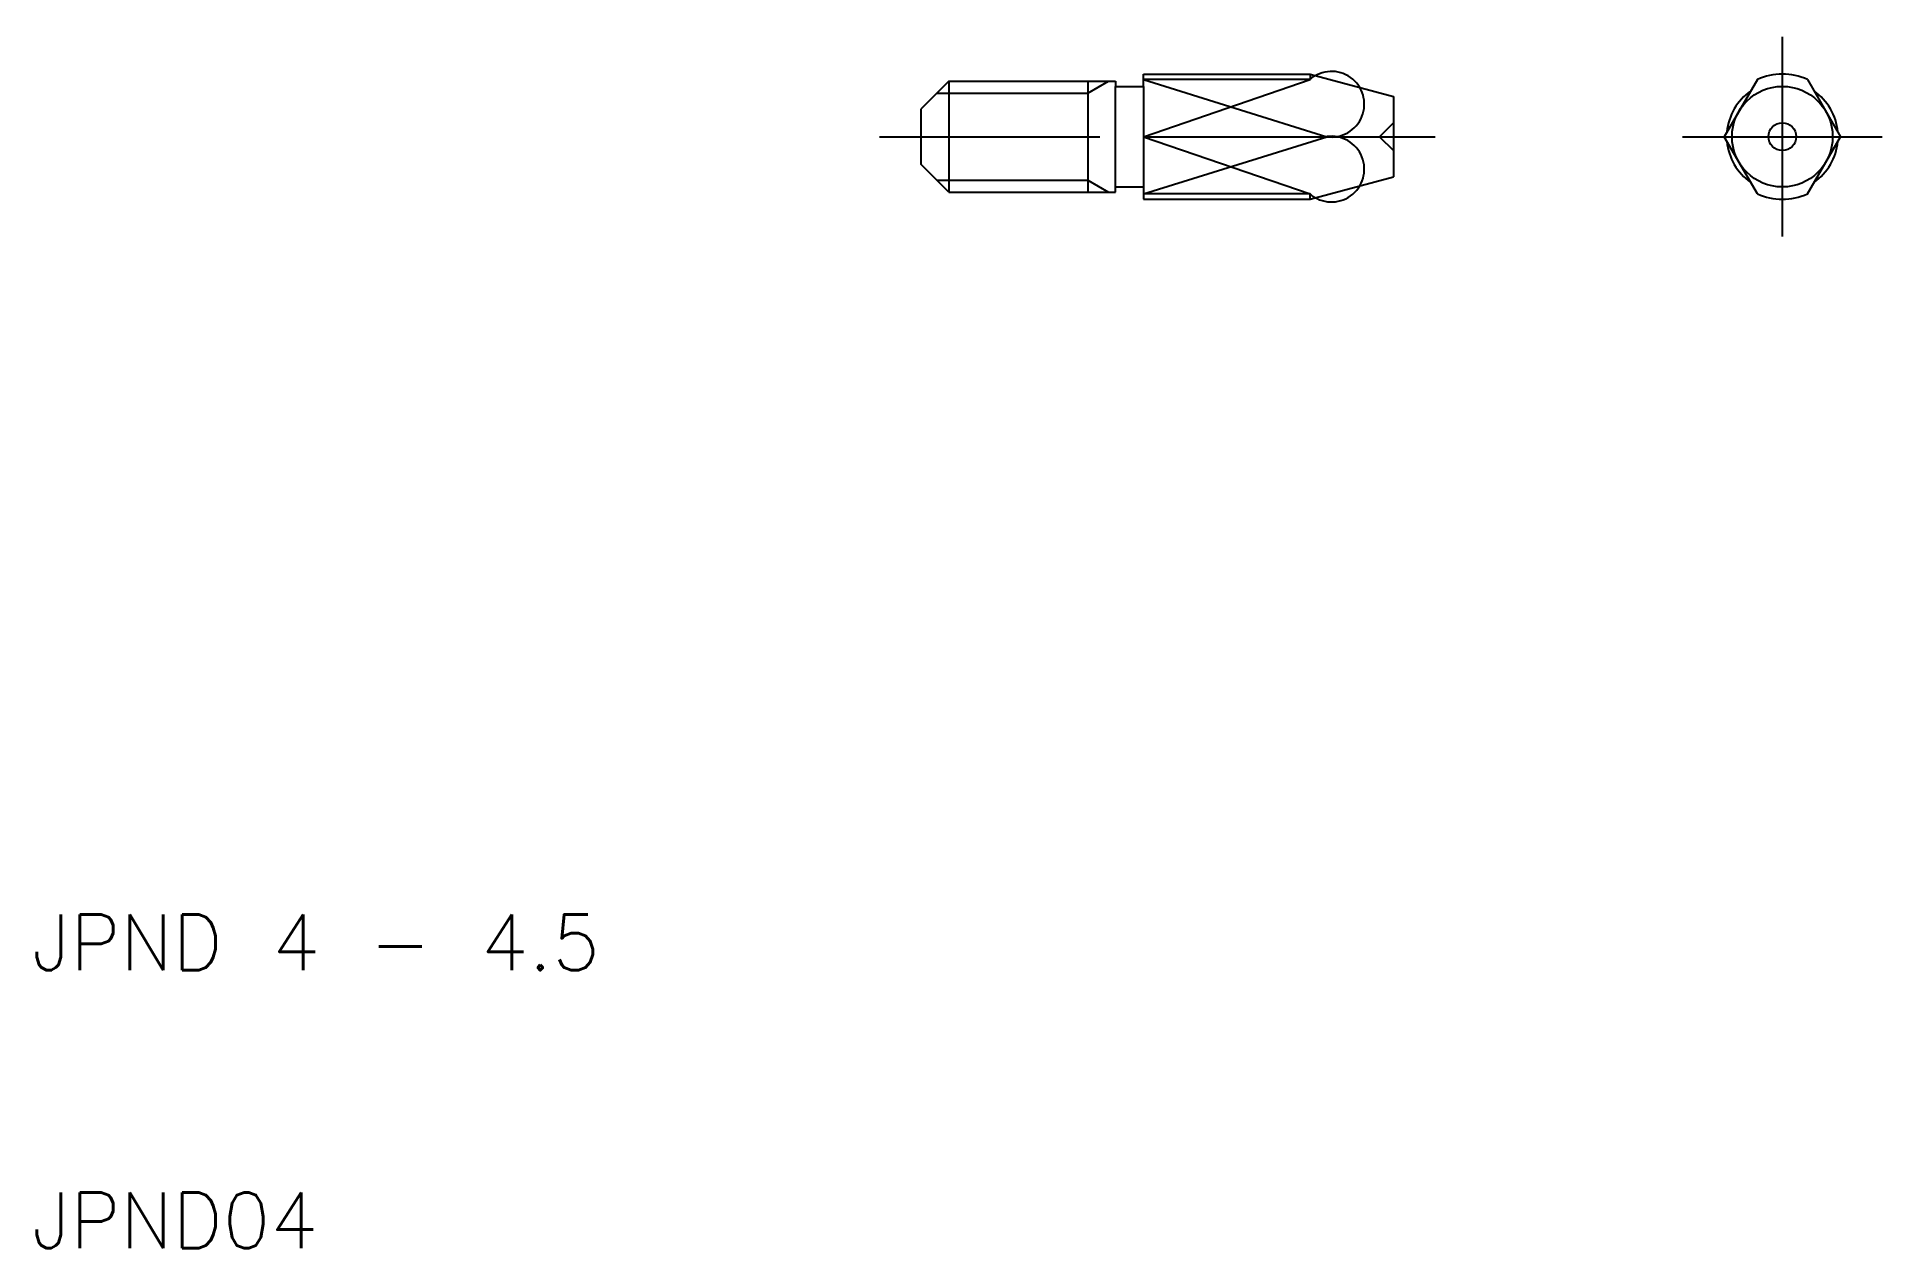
# Model space of a CAD drawing. Extents: x 10.2 to 76.6, y 10 to 53.6.
import ezdxf

# ---------------------------------------------------------------- set-up
doc = ezdxf.new("R2010")
doc.units = 0
doc.header["$LTSCALE"] = 0.25
doc.linetypes.add('CENTER', pattern=[50.8, 31.75, -6.35, 6.35, -6.35])
doc.linetypes.add('DASHED', pattern=[19.05, 12.7, -6.35])
doc.layers.get('0').update_dxf_attribs({"linetype": 'CONTINUOUS'})
doc.layers.add('CENTER', color=1, linetype='CENTER')
doc.styles.get("Standard").update_dxf_attribs({"font": 'txt.shx', "bigfont": 'extfont.shx'})

msp = doc.modelspace()

# ---------------------------------------------------------------- linework, layer by layer
for p, q in [((43, 52), (42, 51)), ((43, 52), (49, 52)), ((43, 52), (43, 48)), ((48, 52), (48, 48)), ((49, 52), (49, 51.8)), ((50, 52.25), (56, 52.25)), ((50, 51.8), (50, 52.25)), ((56, 52.062), (50, 52.062)), ((56, 52.25), (59, 51.446)), ((56, 52.25), (56, 52.062)), ((72.1, 52.062), (70.909, 50)), ((73.9, 52.062), (75.091, 50)), ((49, 48.2), (49, 51.8)), ((49, 51.8), (50, 51.8)), ((50, 51.8), (50, 48.2)), ((59, 51.446), (59, 48.554)), ((42, 49), (42, 51)), ((50, 50), (56.6, 50)), ((72.1, 47.938), (70.909, 50)), ((73.9, 47.938), (75.091, 50)), ((43, 48), (42, 49)), ((56, 47.75), (59, 48.554)), ((43, 48), (49, 48)), ((49, 48.2), (50, 48.2)), ((49, 48), (49, 48.2)), ((50, 48.2), (50, 47.75)), ((56, 47.938), (50, 47.938)), ((56, 47.75), (56, 47.938)), ((50, 47.75), (56, 47.75))]:
    msp.add_line(p, q)
at = {"color": 3}
for p, q in [((48, 51.57), (48.744, 52)), ((50, 52.062), (56.6, 50)), ((50, 50), (56, 52.062)), ((42.571, 51.57), (48, 51.57)), ((50, 50), (56, 47.938)), ((50, 47.938), (56.6, 50)), ((42.571, 48.429), (48, 48.429)), ((48, 48.429), (48.744, 48))]:
    msp.add_line(p, q, dxfattribs=at)
at = {"color": 3, "linetype": 'DASHED'}
for q in [(59, 50.5), (59, 49.5)]:
    msp.add_line((58.5, 50), q, dxfattribs=at)
for radius in [1.811, 0.5]:
    msp.add_circle((73, 50), radius)
for centre, radius, start, end in [((56.772, 51.168), 1.181, 261.61606, 130.82941), ((73, 50), 2.25, 66.42182, 113.57818), ((73, 50), 2, 124.85714, 175.14286), ((73, 50), 2, 4.85714, 55.14286), ((56.772, 48.832), 1.181, 229.17059, 98.38394), ((73, 50), 2, 184.85714, 235.14286), ((73, 50), 2, 304.85714, 355.14286), ((73, 50), 2.25, 246.42182, 293.57818)]:
    msp.add_arc(centre, radius, start, end)
at = {"layer": 'CENTER', "color": 1, "linetype": 'CENTER'}
for p, q in [((73, 46.409), (73, 53.591)), ((40.5, 50), (60.5, 50)), ((69.409, 50), (76.591, 50))]:
    msp.add_line(p, q, dxfattribs=at)

# ---------------------------------------------------------------- texts
for s, p in [('JPND 4 - 4.5', (10, 20)), ('JPND04', (10, 10))]:
    msp.add_text(s, height=2).set_placement(p)

doc.saveas('drawing.dxf')
